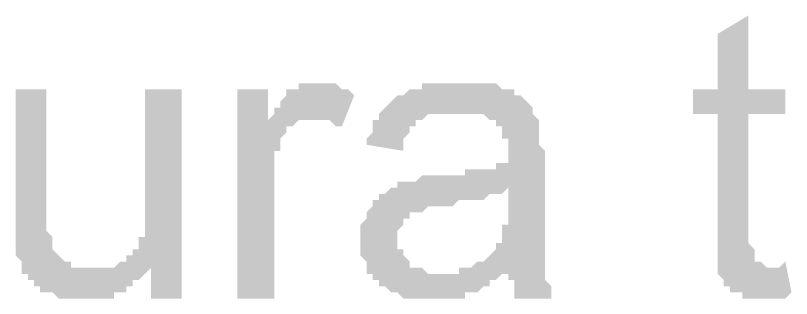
# Model space of a CAD drawing. Header units: millimetres. Extents: x 3949 to 6037, y -1956 to 1273.
# Drawn here: x 4952.08 to 4958.23, y -1666.15 to -1663.9 of the extents above; entities that cross this region are included whole.
import ezdxf

# ---------------------------------------------------------------- set-up
doc = ezdxf.new("R2010")
doc.units = ezdxf.units.MM
doc.layers.add('PADRÃO DE ENTRADA', color=7, linetype='Continuous', lineweight=0)

msp = doc.modelspace()

# ---------------------------------------------------------------- hatches: boundary and pattern name
at = {"layer": 'PADRÃO DE ENTRADA', "transparency": 33554559}
for points in [[(4958.1826, -1665.8569), (4958.2314, -1666.101), (4958.1826, -1666.1499), (4958.1826, -1666.1499), (4958.1338, -1666.1499), (4958.085, -1666.1499), (4958.085, -1666.1499), (4958.0361, -1666.1499), (4958.0361, -1666.1499), (4957.9873, -1666.1499), (4957.9385, -1666.1499), (4957.9385, -1666.1499), (4957.8897, -1666.1499), (4957.8409, -1666.1499), (4957.8409, -1666.101), (4957.792, -1666.101), (4957.792, -1666.101), (4957.7432, -1666.101), (4957.7432, -1666.0522), (4957.6944, -1666.0522), (4957.6944, -1666.0034), (4957.6944, -1666.0034), (4957.6456, -1665.9546), (4957.6456, -1665.9546), (4957.6456, -1665.9546), (4957.6456, -1665.9058), (4957.6456, -1665.9058), (4957.6456, -1665.8569), (4957.6456, -1665.8081), (4957.6456, -1665.8081), (4957.6456, -1665.7593), (4957.6456, -1665.7105), (4957.6456, -1665.6617), (4957.6456, -1665.6617), (4957.6456, -1664.6853), (4957.4503, -1664.6853), (4957.4503, -1664.49), (4957.6456, -1664.49), (4957.6456, -1664.0506), (4957.8897, -1663.9041), (4957.8897, -1664.49), (4958.1826, -1664.49), (4958.1826, -1664.6853), (4957.8897, -1664.6853), (4957.8897, -1665.6617), (4957.8897, -1665.7105), (4957.9385, -1665.7593), (4957.9385, -1665.7593), (4957.9385, -1665.8081), (4957.9385, -1665.8081), (4957.9385, -1665.8569), (4957.9873, -1665.8569), (4957.9873, -1665.8569), (4957.9873, -1665.8569), (4958.0361, -1665.9058), (4958.085, -1665.9058), (4958.085, -1665.9058), (4958.085, -1665.9058), (4958.1338, -1665.9058), (4958.1826, -1665.8569), (4958.1826, -1665.8569)], [(4953.1541, -1666.1499), (4953.1541, -1665.9058), (4953.1541, -1665.9058), (4953.1053, -1665.9546), (4953.1053, -1665.9546), (4953.0565, -1666.0034), (4953.0565, -1666.0034), (4953.0076, -1666.0034), (4953.0076, -1666.0522), (4952.9588, -1666.0522), (4952.9588, -1666.101), (4952.91, -1666.101), (4952.91, -1666.101), (4952.8612, -1666.101), (4952.8612, -1666.1499), (4952.8124, -1666.1499), (4952.8124, -1666.1499), (4952.7635, -1666.1499), (4952.7147, -1666.1499), (4952.7147, -1666.1499), (4952.6659, -1666.1499), (4952.6171, -1666.1499), (4952.6171, -1666.1499), (4952.6171, -1666.1499), (4952.5682, -1666.1499), (4952.5194, -1666.1499), (4952.5194, -1666.1499), (4952.4706, -1666.1499), (4952.4218, -1666.1499), (4952.4218, -1666.1499), (4952.373, -1666.101), (4952.373, -1666.101), (4952.3241, -1666.101), (4952.2753, -1666.101), (4952.2753, -1666.0522), (4952.2265, -1666.0522), (4952.2265, -1666.0034), (4952.1777, -1666.0034), (4952.1777, -1666.0034), (4952.1777, -1665.9546), (4952.1289, -1665.9546), (4952.1289, -1665.9058), (4952.1289, -1665.9058), (4952.1289, -1665.8569), (4952.08, -1665.8081), (4952.08, -1665.8081), (4952.08, -1665.7593), (4952.08, -1665.7593), (4952.08, -1665.7593), (4952.08, -1665.7105), (4952.08, -1665.6617), (4952.08, -1665.6617), (4952.08, -1665.6128), (4952.08, -1665.564), (4952.08, -1665.564), (4952.08, -1665.5152), (4952.08, -1665.5152), (4952.08, -1664.49), (4952.3241, -1664.49), (4952.3241, -1665.3687), (4952.3241, -1665.4176), (4952.3241, -1665.4664), (4952.3241, -1665.5152), (4952.3241, -1665.564), (4952.3241, -1665.564), (4952.3241, -1665.6128), (4952.373, -1665.6617), (4952.373, -1665.6617), (4952.373, -1665.6617), (4952.373, -1665.6617), (4952.373, -1665.7105), (4952.373, -1665.7593), (4952.373, -1665.7593), (4952.4218, -1665.8081), (4952.4218, -1665.8081), (4952.4706, -1665.8569), (4952.4706, -1665.8569), (4952.5194, -1665.8569), (4952.5194, -1665.9058), (4952.5682, -1665.9058), (4952.5682, -1665.9058), (4952.6171, -1665.9058), (4952.6659, -1665.9058), (4952.6659, -1665.9058), (4952.6659, -1665.9058), (4952.7147, -1665.9058), (4952.7635, -1665.9058), (4952.7635, -1665.9058), (4952.8124, -1665.9058), (4952.8612, -1665.9058), (4952.8612, -1665.9058), (4952.91, -1665.8569), (4952.91, -1665.8569), (4952.9588, -1665.8569), (4952.9588, -1665.8081), (4953.0076, -1665.8081), (4953.0076, -1665.7593), (4953.0565, -1665.7593), (4953.0565, -1665.7105), (4953.0565, -1665.7105), (4953.0565, -1665.6617), (4953.1053, -1665.6617), (4953.1053, -1665.6128), (4953.1053, -1665.6128), (4953.1053, -1665.564), (4953.1053, -1665.564), (4953.1053, -1665.5152), (4953.1053, -1665.4664), (4953.1053, -1665.4664), (4953.1053, -1665.4176), (4953.1053, -1665.3687), (4953.1053, -1665.3687), (4953.1053, -1664.49), (4953.3982, -1664.49), (4953.3982, -1666.1499)], [(4953.8376, -1666.1499), (4953.8376, -1664.49), (4954.0817, -1664.49), (4954.0817, -1664.7341), (4954.1305, -1664.6853), (4954.1305, -1664.6364), (4954.1793, -1664.6364), (4954.1793, -1664.5876), (4954.1793, -1664.5876), (4954.2281, -1664.5388), (4954.2281, -1664.5388), (4954.2281, -1664.49), (4954.277, -1664.49), (4954.277, -1664.49), (4954.3258, -1664.49), (4954.3258, -1664.4412), (4954.3746, -1664.4412), (4954.3746, -1664.4412), (4954.4234, -1664.4412), (4954.4722, -1664.4412), (4954.4722, -1664.4412), (4954.4722, -1664.4412), (4954.5211, -1664.4412), (4954.5211, -1664.4412), (4954.5699, -1664.4412), (4954.6187, -1664.4412), (4954.6187, -1664.4412), (4954.6675, -1664.49), (4954.7163, -1664.49), (4954.7163, -1664.49), (4954.7652, -1664.5388), (4954.6675, -1664.7829), (4954.6187, -1664.7829), (4954.5699, -1664.7341), (4954.5699, -1664.7341), (4954.5211, -1664.7341), (4954.5211, -1664.7341), (4954.4722, -1664.7341), (4954.4234, -1664.7341), (4954.4234, -1664.7341), (4954.3746, -1664.7341), (4954.3258, -1664.7341), (4954.3258, -1664.7341), (4954.277, -1664.7829), (4954.277, -1664.7829), (4954.2281, -1664.7829), (4954.2281, -1664.8317), (4954.2281, -1664.8317), (4954.1793, -1664.8805), (4954.1793, -1664.8805), (4954.1793, -1664.9294), (4954.1793, -1664.9294), (4954.1793, -1664.9782), (4954.1305, -1664.9782), (4954.1305, -1665.027), (4954.1305, -1665.027), (4954.1305, -1665.0758), (4954.1305, -1665.1246), (4954.1305, -1665.1246), (4954.1305, -1665.1735), (4954.1305, -1665.2223), (4954.1305, -1665.2223), (4954.1305, -1665.2711), (4954.1305, -1666.1499)]]:
    msp.add_hatch(color=7, dxfattribs=at).paths.add_polyline_path(points)
h = msp.add_hatch(color=7, dxfattribs=at)
h.paths.add_polyline_path([(4955.9857, -1665.9058), (4955.9857, -1665.9546), (4955.9369, -1665.9546), (4955.888, -1666.0034), (4955.888, -1666.0034), (4955.8392, -1666.0034), (4955.8392, -1666.0522), (4955.7904, -1666.0522), (4955.7904, -1666.0522), (4955.7416, -1666.101), (4955.7416, -1666.101), (4955.6928, -1666.101), (4955.6928, -1666.101), (4955.6439, -1666.101), (4955.6439, -1666.1499), (4955.5951, -1666.1499), (4955.5951, -1666.1499), (4955.5463, -1666.1499), (4955.4975, -1666.1499), (4955.4975, -1666.1499), (4955.4487, -1666.1499), (4955.3998, -1666.1499), (4955.3998, -1666.1499), (4955.351, -1666.1499), (4955.3022, -1666.1499), (4955.2534, -1666.1499), (4955.2534, -1666.1499), (4955.2046, -1666.1499), (4955.1557, -1666.1499), (4955.1557, -1666.1499), (4955.1069, -1666.101), (4955.1069, -1666.101), (4955.0581, -1666.101), (4955.0581, -1666.101), (4955.0093, -1666.0522), (4955.0093, -1666.0522), (4954.9605, -1666.0522), (4954.9605, -1666.0522), (4954.9605, -1666.0034), (4954.9116, -1666.0034), (4954.9116, -1665.9546), (4954.8628, -1665.9546), (4954.8628, -1665.9058), (4954.8628, -1665.9058), (4954.8628, -1665.8569), (4954.814, -1665.8081), (4954.814, -1665.8081), (4954.814, -1665.7593), (4954.814, -1665.7105), (4954.814, -1665.7105), (4954.814, -1665.7105), (4954.814, -1665.6617), (4954.814, -1665.6128), (4954.814, -1665.6128), (4954.814, -1665.564), (4954.8628, -1665.5152), (4954.8628, -1665.5152), (4954.8628, -1665.4664), (4954.8628, -1665.4664), (4954.9116, -1665.4176), (4954.9116, -1665.4176), (4954.9116, -1665.3687), (4954.9605, -1665.3687), (4954.9605, -1665.3199), (4955.0093, -1665.3199), (4955.0093, -1665.3199), (4955.0581, -1665.2711), (4955.0581, -1665.2711), (4955.1069, -1665.2711), (4955.1069, -1665.2223), (4955.1557, -1665.2223), (4955.2046, -1665.2223), (4955.2046, -1665.2223), (4955.2534, -1665.2223), (4955.2534, -1665.2223), (4955.3022, -1665.1735), (4955.3022, -1665.1735), (4955.351, -1665.1735), (4955.3998, -1665.1735), (4955.4487, -1665.1735), (4955.4487, -1665.1735), (4955.4975, -1665.1735), (4955.5463, -1665.1735), (4955.5951, -1665.1735), (4955.6439, -1665.1735), (4955.6439, -1665.1246), (4955.6928, -1665.1246), (4955.7416, -1665.1246), (4955.7416, -1665.1246), (4955.7904, -1665.1246), (4955.8392, -1665.1246), (4955.8392, -1665.1246), (4955.888, -1665.1246), (4955.888, -1665.0758), (4955.9369, -1665.0758), (4955.9369, -1665.0758), (4955.9857, -1665.0758), (4955.9857, -1665.027), (4955.9857, -1665.027), (4955.9857, -1664.9782), (4955.9857, -1664.9782), (4955.9857, -1664.9294), (4955.9857, -1664.8805), (4955.9369, -1664.8805), (4955.9369, -1664.8317), (4955.9369, -1664.8317), (4955.9369, -1664.7829), (4955.888, -1664.7829), (4955.888, -1664.7829), (4955.888, -1664.7341), (4955.8392, -1664.7341), (4955.8392, -1664.7341), (4955.7904, -1664.6853), (4955.7904, -1664.6853), (4955.7416, -1664.6853), (4955.6928, -1664.6853), (4955.6928, -1664.6853), (4955.6439, -1664.6853), (4955.5951, -1664.6853), (4955.5951, -1664.6853), (4955.5463, -1664.6853), (4955.4975, -1664.6853), (4955.4487, -1664.6853), (4955.4487, -1664.6853), (4955.3998, -1664.6853), (4955.351, -1664.6853), (4955.351, -1664.6853), (4955.3022, -1664.7341), (4955.3022, -1664.7341), (4955.3022, -1664.7341), (4955.2534, -1664.7341), (4955.2534, -1664.7829), (4955.2046, -1664.7829), (4955.2046, -1664.8317), (4955.2046, -1664.8317), (4955.1557, -1664.8805), (4955.1557, -1664.8805), (4955.1557, -1664.9294), (4955.1557, -1664.9782), (4955.1557, -1664.9782), (4954.8628, -1664.9294), (4954.8628, -1664.9294), (4954.8628, -1664.8805), (4954.9116, -1664.8317), (4954.9116, -1664.8317), (4954.9116, -1664.7829), (4954.9116, -1664.7341), (4954.9605, -1664.7341), (4954.9605, -1664.6853), (4954.9605, -1664.6853), (4955.0093, -1664.6364), (4955.0093, -1664.6364), (4955.0093, -1664.6364), (4955.0581, -1664.5876), (4955.0581, -1664.5876), (4955.1069, -1664.5388), (4955.1069, -1664.5388), (4955.1557, -1664.5388), (4955.2046, -1664.49), (4955.2046, -1664.49), (4955.2534, -1664.49), (4955.2534, -1664.49), (4955.3022, -1664.49), (4955.3022, -1664.4412), (4955.351, -1664.4412), (4955.3998, -1664.4412), (4955.3998, -1664.4412), (4955.4487, -1664.4412), (4955.4975, -1664.4412), (4955.4975, -1664.4412), (4955.5463, -1664.4412), (4955.5951, -1664.4412), (4955.5951, -1664.4412), (4955.6439, -1664.4412), (4955.6928, -1664.4412), (4955.7416, -1664.4412), (4955.7416, -1664.4412), (4955.7904, -1664.4412), (4955.8392, -1664.4412), (4955.8392, -1664.4412), (4955.888, -1664.4412), (4955.888, -1664.4412), (4955.9369, -1664.49), (4955.9369, -1664.49), (4955.9857, -1664.49), (4956.0345, -1664.49), (4956.0345, -1664.5388), (4956.0833, -1664.5388), (4956.0833, -1664.5388), (4956.1321, -1664.5876), (4956.1321, -1664.5876), (4956.1321, -1664.5876), (4956.181, -1664.6364), (4956.181, -1664.6364), (4956.181, -1664.6853), (4956.2298, -1664.7341), (4956.2298, -1664.7341), (4956.2298, -1664.7829), (4956.2298, -1664.7829), (4956.2298, -1664.8317), (4956.2298, -1664.8317), (4956.2298, -1664.8805), (4956.2298, -1664.8805), (4956.2298, -1664.9294), (4956.2786, -1664.9782), (4956.2786, -1665.027), (4956.2786, -1665.0758), (4956.2786, -1665.0758), (4956.2786, -1665.4176), (4956.2786, -1665.4664), (4956.2786, -1665.5152), (4956.2786, -1665.564), (4956.2786, -1665.6128), (4956.2786, -1665.6617), (4956.2786, -1665.7105), (4956.2786, -1665.7105), (4956.2786, -1665.7593), (4956.2786, -1665.8081), (4956.2786, -1665.8081), (4956.2786, -1665.8569), (4956.2786, -1665.8569), (4956.2786, -1665.9058), (4956.2786, -1665.9058), (4956.2786, -1665.9058), (4956.2786, -1665.9058), (4956.2786, -1665.9546), (4956.2786, -1666.0034), (4956.2786, -1666.0034), (4956.3274, -1666.0522), (4956.3274, -1666.101), (4956.3274, -1666.101), (4956.3274, -1666.1499), (4956.0345, -1666.1499), (4956.0345, -1666.101), (4956.0345, -1666.0522), (4956.0345, -1666.0522), (4956.0345, -1666.0034), (4955.9857, -1666.0034), (4955.9857, -1665.9546), (4955.9857, -1665.9058)], flags=0)
h.paths.add_polyline_path([(4955.9857, -1665.2711), (4955.9369, -1665.3199), (4955.9369, -1665.3199), (4955.888, -1665.3199), (4955.888, -1665.3199), (4955.8392, -1665.3199), (4955.8392, -1665.3199), (4955.7904, -1665.3687), (4955.7416, -1665.3687), (4955.7416, -1665.3687), (4955.6928, -1665.3687), (4955.6439, -1665.3687), (4955.6439, -1665.3687), (4955.5951, -1665.3687), (4955.5463, -1665.4176), (4955.4975, -1665.4176), (4955.4487, -1665.4176), (4955.4487, -1665.4176), (4955.3998, -1665.4176), (4955.351, -1665.4176), (4955.351, -1665.4176), (4955.3022, -1665.4664), (4955.3022, -1665.4664), (4955.2534, -1665.4664), (4955.2534, -1665.4664), (4955.2046, -1665.4664), (4955.2046, -1665.5152), (4955.1557, -1665.5152), (4955.1557, -1665.564), (4955.1557, -1665.564), (4955.1069, -1665.6128), (4955.1069, -1665.6128), (4955.1069, -1665.6617), (4955.1069, -1665.6617), (4955.1069, -1665.7105), (4955.1069, -1665.7593), (4955.1557, -1665.7593), (4955.1557, -1665.8081), (4955.1557, -1665.8081), (4955.2046, -1665.8569), (4955.2046, -1665.8569), (4955.2046, -1665.9058), (4955.2534, -1665.9058), (4955.2534, -1665.9058), (4955.3022, -1665.9058), (4955.351, -1665.9546), (4955.351, -1665.9546), (4955.3998, -1665.9546), (4955.4487, -1665.9546), (4955.4487, -1665.9546), (4955.4975, -1665.9546), (4955.4975, -1665.9546), (4955.5463, -1665.9546), (4955.5951, -1665.9546), (4955.5951, -1665.9058), (4955.6439, -1665.9058), (4955.6928, -1665.9058), (4955.6928, -1665.9058), (4955.7416, -1665.8569), (4955.7416, -1665.8569), (4955.7904, -1665.8569), (4955.7904, -1665.8569), (4955.8392, -1665.8081), (4955.8392, -1665.8081), (4955.888, -1665.7593), (4955.888, -1665.7593), (4955.888, -1665.7105), (4955.9369, -1665.7105), (4955.9369, -1665.6617), (4955.9369, -1665.6617), (4955.9369, -1665.6128), (4955.9369, -1665.6128), (4955.9369, -1665.564), (4955.9857, -1665.564), (4955.9857, -1665.5152), (4955.9857, -1665.4664), (4955.9857, -1665.4176), (4955.9857, -1665.4176), (4955.9857, -1665.4176)], flags=0)

doc.saveas('drawing.dxf')
